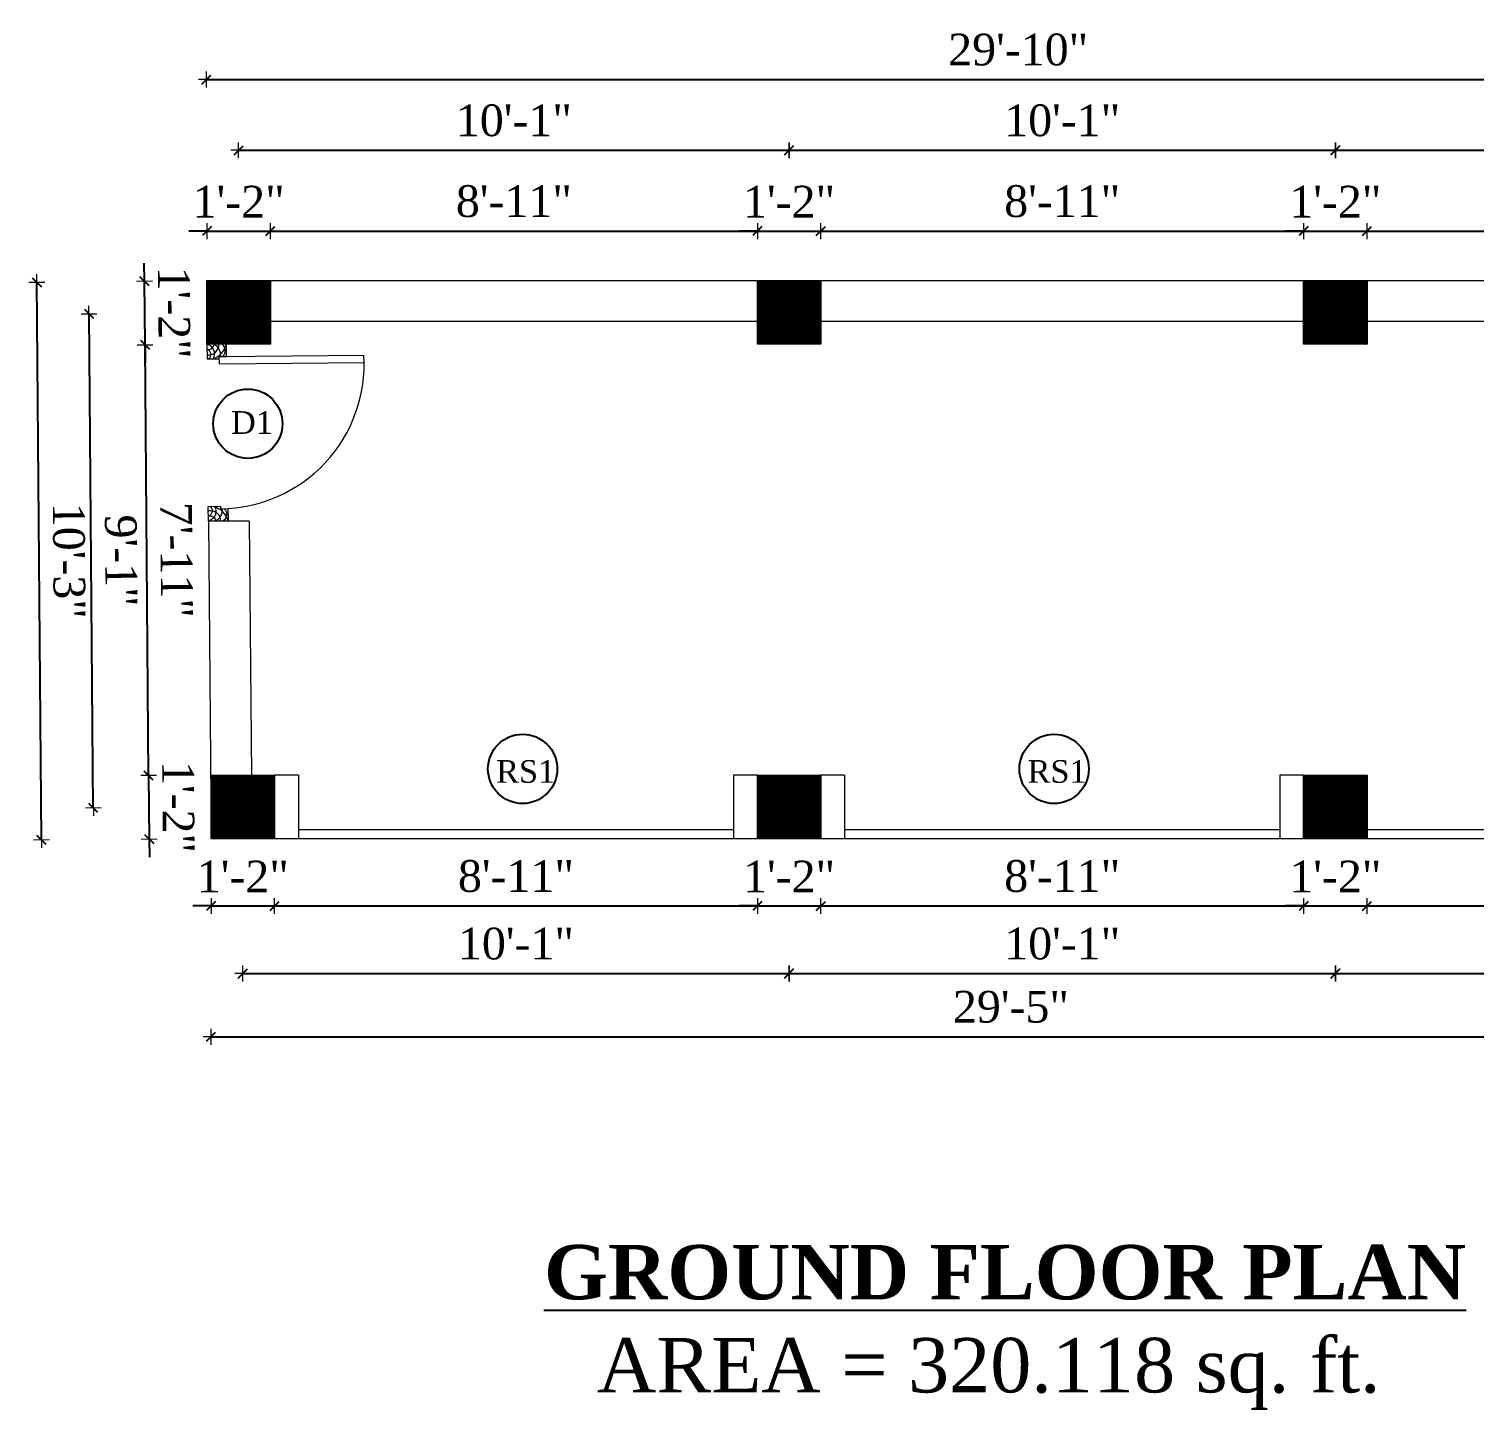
# Model space of a CAD drawing. Header units: inches. Extents: x 20273 to 41102, y -4696 to -1121.
# Drawn here: x 30163.4 to 30482.2, y -3913.6 to -3609.1 of the extents above; entities that cross this region are included whole.
import ezdxf

# ---------------------------------------------------------------- set-up
doc = ezdxf.new("R2010")
doc.units = ezdxf.units.IN
doc.header["$LTSCALE"] = 5
doc.header["$MEASUREMENT"] = 0
for name, color, linetype, lineweight in [('A-WALL', 7, 'Continuous', 9), ('Dimension', 7, 'Continuous', 18), ('DOOR', 62, 'Continuous', 0)]:
    doc.layers.add(name, color=color, linetype=linetype, lineweight=lineweight)
doc.layers.add('dim line', color=7, linetype='Continuous', lineweight=15, true_color=0xfab2b2)
doc.layers.add('TEXT', color=6, linetype='Continuous')
doc.layers.add('WALL', color=7, linetype='Continuous')
doc.styles.add('ordinary', font='times.ttf')
doc.dimstyles.new('Copy of 96', dxfattribs={"dimtxt": 7, "dimasz": 4, "dimexe": 0.5, "dimexo": 0.5, "dimgap": 3, "dimtad": 1, "dimdec": 1, "dimzin": 11, "dimdsep": 46, "dimlunit": 4, "dimtxsty": 'ordinary', "dimblk": 'OBLIQUE', "dimcen": 0.09, "dimse1": 1, "dimse2": 1, "dimclrt": 6, "dimazin": 0, "dimtfac": 1, "dimtdec": 1, "dimtix": 1, "dimtmove": 2, "dimatfit": 3, "dimldrblk": 'leader', "dimfxl": 0.5, "dimfxlon": 1, "dimtolj": 1, "dimtzin": 0, "dimarcsym": 0})
pattern_1 = [(45, (4083.21402, 0), (-0.08838834765, 0.08838834765), [])]

# ---------------------------------------------------------------- blocks, each defined once
blk = doc.blocks.new('A$C27B36B59')
at = {"layer": 'DOOR'}
for p, q in [((0, 4), (0, 0)), ((2.5, 4), (0, 4)), ((2.5, 2.5), (2.5, 4)), ((0, 0), (3, 0)), ((3, 2.5), (2.5, 2.5)), ((3, 0), (3, 2.5))]:
    blk.add_line(p, q, dxfattribs=at)
for centre, radius, start, end in [((-1.4, -0.54), 4.75, 22.1411, 72.838), ((1.34, 2.09), 1.64, 45.138, 144.8948), ((2.21, 0.3), 2.49, 83.3149, 152.658), ((0.13, 0.37), 2.05, 349.4875, 93.6805), ((1.96, -0.47), 2.01, 58.7447, 166.495), ((-0.06, 0.32), 1.13, 343.542, 86.947), ((2.08, -0.4), 1.17, 38.2816, 160.1519)]:
    blk.add_arc(centre, radius, start, end, dxfattribs=at)
blk = doc.blocks.new('D2')
at = {"layer": 'DOOR'}
for p, q in [((74473.95, 24047.59), (74473.95, 24018.09)), ((74473.95, 24047.59), (74475.45, 24047.59)), ((74475.45, 24047.59), (74475.45, 24018.13))]:
    blk.add_line(p, q, dxfattribs=at)
blk.add_arc((74473.95, 24047.59), 29.5, 180, 272.9146, dxfattribs=at)
at = {"layer": 'DOOR', "xscale": -1, "rotation": 180}
blk.add_blockref('A$C27B36B59', (74441.95, 24050.09), dxfattribs=at)
at = {"layer": 'DOOR', "rotation": 180}
blk.add_blockref('A$C27B36B59', (74477.95, 24050.09), dxfattribs=at)
blk = doc.blocks.new('oblique')
at = {"color": 0, "lineweight": -2}
blk.add_line((0.25, 0.25), (-0.25, -0.25), dxfattribs=at)
at = {"layer": 'dim line', "lineweight": 9}
for p, q in [((-0.4375, 0), (0.4375, 0)), ((0, 0.4375), (0, -0.4375))]:
    blk.add_line(p, q, dxfattribs=at)
blk = doc.blocks.new('*D69')
at = {"layer": 'A-WALL', "color": 0, "lineweight": -2, "ltscale": 50, "transparency": 16777216}
for p, q in [((30203.6, -3802.48), (30199.6, -3802.48)), ((30203.6, -3802.48), (30217.6, -3802.48)), ((30217.6, -3802.48), (30221.6, -3802.48))]:
    blk.add_line(p, q, dxfattribs=at)
at = {"layer": 'Defpoints', "color": 0, "ltscale": 50, "transparency": 16777216}
for p in [(30203.6, -3787.6), (30217.6, -3787.6), (30217.6, -3802.48)]:
    blk.add_point(p, dxfattribs=at)
at = {"layer": 'A-WALL', "color": 0, "lineweight": -2, "ltscale": 50, "transparency": 16777216, "xscale": 4, "yscale": 4, "zscale": 4}
blk.add_blockref('oblique', (30203.6, -3802.48), dxfattribs=at)
at = {"layer": 'A-WALL', "color": 0, "lineweight": -2, "ltscale": 50, "transparency": 16777216, "xscale": 4, "yscale": 4, "zscale": 4, "rotation": 180}
blk.add_blockref('oblique', (30217.6, -3802.48), dxfattribs=at)
at = {"layer": 'A-WALL', "color": 6, "ltscale": 50, "transparency": 16777216, "insert": (30210.6, -3795.98), "char_height": 7, "attachment_point": 5, "style": 'ordinary'}
blk.add_mtext('\\A1;1\'-2"', dxfattribs=at)
blk = doc.blocks.new('_OBLIQUE')
at = {"color": 0, "linetype": 'ByBlock'}
blk.add_line((-0.5, -0.5), (0.5, 0.5), dxfattribs=at)
blk = doc.blocks.new('leader')
at = {"layer": 'Dimension'}
for p, q in [((0, -4.328), (0, 4.328)), ((-4.424, 0), (4.424, 0))]:
    blk.add_line(p, q, dxfattribs=at)
blk = doc.blocks.new('*D70')
at = {"layer": 'A-WALL', "color": 0, "lineweight": -2, "ltscale": 5, "transparency": 16777216}
blk.add_line((30217.6, -3802.48), (30324.1, -3802.48), dxfattribs=at)
at = {"layer": 'Defpoints', "color": 0, "ltscale": 5, "transparency": 16777216}
for p in [(30217.6, -3787.6), (30324.1, -3787.6), (30324.1, -3802.48)]:
    blk.add_point(p, dxfattribs=at)
at = {"layer": 'A-WALL', "color": 0, "lineweight": -2, "ltscale": 5, "transparency": 16777216, "xscale": 4, "yscale": 4, "zscale": 4, "rotation": 180}
blk.add_blockref('oblique', (30217.6, -3802.48), dxfattribs=at)
at = {"layer": 'A-WALL', "color": 0, "lineweight": -2, "ltscale": 5, "transparency": 16777216, "xscale": 4, "yscale": 4, "zscale": 4}
blk.add_blockref('oblique', (30324.1, -3802.48), dxfattribs=at)
at = {"layer": 'A-WALL', "color": 6, "ltscale": 5, "transparency": 16777216, "insert": (30270.85, -3795.92), "char_height": 7, "attachment_point": 5, "style": 'ordinary'}
blk.add_mtext('\\A1;8\'-11"', dxfattribs=at)
blk = doc.blocks.new('*D71')
at = {"layer": 'A-WALL', "color": 0, "lineweight": -2, "ltscale": 5, "transparency": 16777216}
for p, q in [((30324.1, -3802.48), (30320.1, -3802.48)), ((30324.1, -3802.48), (30338.1, -3802.48)), ((30338.1, -3802.48), (30342.1, -3802.48))]:
    blk.add_line(p, q, dxfattribs=at)
at = {"layer": 'Defpoints', "color": 0, "ltscale": 5, "transparency": 16777216}
for p in [(30324.1, -3787.6), (30338.1, -3787.6), (30338.1, -3802.48)]:
    blk.add_point(p, dxfattribs=at)
at = {"layer": 'A-WALL', "color": 0, "lineweight": -2, "ltscale": 5, "transparency": 16777216, "xscale": 4, "yscale": 4, "zscale": 4}
blk.add_blockref('oblique', (30324.1, -3802.48), dxfattribs=at)
at = {"layer": 'A-WALL', "color": 0, "lineweight": -2, "ltscale": 5, "transparency": 16777216, "xscale": 4, "yscale": 4, "zscale": 4, "rotation": 180}
blk.add_blockref('oblique', (30338.1, -3802.48), dxfattribs=at)
at = {"layer": 'A-WALL', "color": 6, "ltscale": 5, "transparency": 16777216, "insert": (30331.1, -3795.98), "char_height": 7, "attachment_point": 5, "style": 'ordinary'}
blk.add_mtext('\\A1;1\'-2"', dxfattribs=at)
blk = doc.blocks.new('*D72')
at = {"layer": 'A-WALL', "color": 0, "lineweight": -2, "ltscale": 5, "transparency": 16777216}
blk.add_line((30338.1, -3802.48), (30444.6, -3802.48), dxfattribs=at)
at = {"layer": 'Defpoints', "color": 0, "ltscale": 5, "transparency": 16777216}
for p in [(30338.1, -3787.6), (30444.6, -3787.6), (30444.6, -3802.48)]:
    blk.add_point(p, dxfattribs=at)
at = {"layer": 'A-WALL', "color": 0, "lineweight": -2, "ltscale": 5, "transparency": 16777216, "xscale": 4, "yscale": 4, "zscale": 4, "rotation": 180}
blk.add_blockref('oblique', (30338.1, -3802.48), dxfattribs=at)
at = {"layer": 'A-WALL', "color": 0, "lineweight": -2, "ltscale": 5, "transparency": 16777216, "xscale": 4, "yscale": 4, "zscale": 4}
blk.add_blockref('oblique', (30444.6, -3802.48), dxfattribs=at)
at = {"layer": 'A-WALL', "color": 6, "ltscale": 5, "transparency": 16777216, "insert": (30391.35, -3795.92), "char_height": 7, "attachment_point": 5, "style": 'ordinary'}
blk.add_mtext('\\A1;8\'-11"', dxfattribs=at)
blk = doc.blocks.new('*D76')
at = {"layer": 'A-WALL', "color": 0, "lineweight": -2, "ltscale": 5, "transparency": 16777216}
for p, q in [((30444.6, -3802.48), (30440.6, -3802.48)), ((30444.6, -3802.48), (30458.6, -3802.48)), ((30458.6, -3802.48), (30462.6, -3802.48))]:
    blk.add_line(p, q, dxfattribs=at)
at = {"layer": 'Defpoints', "color": 0, "ltscale": 5, "transparency": 16777216}
for p in [(30444.6, -3787.6), (30458.6, -3787.6), (30458.6, -3802.48)]:
    blk.add_point(p, dxfattribs=at)
at = {"layer": 'A-WALL', "color": 0, "lineweight": -2, "ltscale": 5, "transparency": 16777216, "xscale": 4, "yscale": 4, "zscale": 4}
blk.add_blockref('oblique', (30444.6, -3802.48), dxfattribs=at)
at = {"layer": 'A-WALL', "color": 0, "lineweight": -2, "ltscale": 5, "transparency": 16777216, "xscale": 4, "yscale": 4, "zscale": 4, "rotation": 180}
blk.add_blockref('oblique', (30458.6, -3802.48), dxfattribs=at)
at = {"layer": 'A-WALL', "color": 6, "ltscale": 5, "transparency": 16777216, "insert": (30451.6, -3795.98), "char_height": 7, "attachment_point": 5, "style": 'ordinary'}
blk.add_mtext('\\A1;1\'-2"', dxfattribs=at)
blk = doc.blocks.new('*D77')
at = {"layer": 'A-WALL', "color": 0, "lineweight": -2, "ltscale": 5, "transparency": 16777216}
blk.add_line((30458.6, -3802.48), (30542.47, -3802.48), dxfattribs=at)
at = {"layer": 'Defpoints', "color": 0, "ltscale": 5, "transparency": 16777216}
for p in [(30458.6, -3787.6), (30542.47, -3787.6), (30542.47, -3802.48)]:
    blk.add_point(p, dxfattribs=at)
at = {"layer": 'A-WALL', "color": 0, "lineweight": -2, "ltscale": 5, "transparency": 16777216, "xscale": 4, "yscale": 4, "zscale": 4, "rotation": 180}
blk.add_blockref('oblique', (30458.6, -3802.48), dxfattribs=at)
at = {"layer": 'A-WALL', "color": 0, "lineweight": -2, "ltscale": 5, "transparency": 16777216, "xscale": 4, "yscale": 4, "zscale": 4}
blk.add_blockref('oblique', (30542.47, -3802.48), dxfattribs=at)
at = {"layer": 'A-WALL', "color": 6, "ltscale": 5, "transparency": 16777216, "insert": (30500.54, -3795.91), "char_height": 7, "attachment_point": 5, "style": 'ordinary'}
blk.add_mtext('\\A1;7\'-0"', dxfattribs=at)
blk = doc.blocks.new('*D79')
at = {"layer": 'A-WALL', "color": 0, "lineweight": -2, "ltscale": 5, "transparency": 16777216}
blk.add_line((30210.6, -3817.37), (30331.1, -3817.37), dxfattribs=at)
at = {"layer": 'Defpoints', "color": 0, "ltscale": 5, "transparency": 16777216}
for p in [(30210.6, -3780.6), (30331.1, -3780.6), (30331.1, -3817.37)]:
    blk.add_point(p, dxfattribs=at)
at = {"layer": 'A-WALL', "color": 0, "lineweight": -2, "ltscale": 5, "transparency": 16777216, "xscale": 4, "yscale": 4, "zscale": 4, "rotation": 180}
blk.add_blockref('oblique', (30210.6, -3817.37), dxfattribs=at)
at = {"layer": 'A-WALL', "color": 0, "lineweight": -2, "ltscale": 5, "transparency": 16777216, "xscale": 4, "yscale": 4, "zscale": 4}
blk.add_blockref('oblique', (30331.1, -3817.37), dxfattribs=at)
at = {"layer": 'A-WALL', "color": 6, "ltscale": 5, "transparency": 16777216, "insert": (30270.85, -3810.81), "char_height": 7, "attachment_point": 5, "style": 'ordinary'}
blk.add_mtext('\\A1;10\'-1"', dxfattribs=at)
blk = doc.blocks.new('*D80')
at = {"layer": 'A-WALL', "color": 0, "lineweight": -2, "ltscale": 5, "transparency": 16777216}
blk.add_line((30331.1, -3817.37), (30451.6, -3817.37), dxfattribs=at)
at = {"layer": 'Defpoints', "color": 0, "ltscale": 5, "transparency": 16777216}
for p in [(30331.1, -3780.6), (30451.6, -3780.6), (30451.6, -3817.37)]:
    blk.add_point(p, dxfattribs=at)
at = {"layer": 'A-WALL', "color": 0, "lineweight": -2, "ltscale": 5, "transparency": 16777216, "xscale": 4, "yscale": 4, "zscale": 4, "rotation": 180}
blk.add_blockref('oblique', (30331.1, -3817.37), dxfattribs=at)
at = {"layer": 'A-WALL', "color": 0, "lineweight": -2, "ltscale": 5, "transparency": 16777216, "xscale": 4, "yscale": 4, "zscale": 4}
blk.add_blockref('oblique', (30451.6, -3817.37), dxfattribs=at)
at = {"layer": 'A-WALL', "color": 6, "ltscale": 5, "transparency": 16777216, "insert": (30391.35, -3810.81), "char_height": 7, "attachment_point": 5, "style": 'ordinary'}
blk.add_mtext('\\A1;10\'-1"', dxfattribs=at)
blk = doc.blocks.new('*D67')
at = {"layer": 'A-WALL', "color": 0, "lineweight": -2, "ltscale": 5, "transparency": 16777216}
blk.add_line((30451.6, -3817.37), (30549.47, -3817.37), dxfattribs=at)
at = {"layer": 'Defpoints', "color": 0, "ltscale": 5, "transparency": 16777216}
for p in [(30451.6, -3780.6), (30549.47, -3780.6), (30549.47, -3817.37)]:
    blk.add_point(p, dxfattribs=at)
at = {"layer": 'A-WALL', "color": 0, "lineweight": -2, "ltscale": 5, "transparency": 16777216, "xscale": 4, "yscale": 4, "zscale": 4, "rotation": 180}
blk.add_blockref('oblique', (30451.6, -3817.37), dxfattribs=at)
at = {"layer": 'A-WALL', "color": 0, "lineweight": -2, "ltscale": 5, "transparency": 16777216, "xscale": 4, "yscale": 4, "zscale": 4}
blk.add_blockref('oblique', (30549.47, -3817.37), dxfattribs=at)
at = {"layer": 'A-WALL', "color": 6, "ltscale": 5, "transparency": 16777216, "insert": (30500.54, -3810.81), "char_height": 7, "attachment_point": 5, "style": 'ordinary'}
blk.add_mtext('\\A1;8\'-2"', dxfattribs=at)
blk = doc.blocks.new('*D61')
at = {"layer": 'A-WALL', "color": 0, "lineweight": -2, "ltscale": 5, "transparency": 16777216}
blk.add_line((30203.6, -3831.31), (30556.47, -3831.31), dxfattribs=at)
at = {"layer": 'Defpoints', "color": 0, "ltscale": 5, "transparency": 16777216}
for p in [(30203.6, -3787.6), (30556.47, -3787.6), (30556.47, -3831.31)]:
    blk.add_point(p, dxfattribs=at)
at = {"layer": 'A-WALL', "color": 0, "lineweight": -2, "ltscale": 5, "transparency": 16777216, "xscale": 4, "yscale": 4, "zscale": 4, "rotation": 180}
blk.add_blockref('oblique', (30203.6, -3831.31), dxfattribs=at)
at = {"layer": 'A-WALL', "color": 0, "lineweight": -2, "ltscale": 5, "transparency": 16777216, "xscale": 4, "yscale": 4, "zscale": 4}
blk.add_blockref('oblique', (30556.47, -3831.31), dxfattribs=at)
at = {"layer": 'A-WALL', "color": 6, "ltscale": 5, "transparency": 16777216, "insert": (30380.04, -3824.74), "char_height": 7, "attachment_point": 5, "style": 'ordinary'}
blk.add_mtext('\\A1;29\'-5"', dxfattribs=at)
blk = doc.blocks.new('*D62')
at = {"layer": 'A-WALL', "color": 0, "lineweight": -2, "ltscale": 50, "transparency": 16777216}
blk.add_line((30166.2, -3787.92), (30165.16, -3664.93), dxfattribs=at)
at = {"layer": 'Defpoints', "color": 0, "ltscale": 50, "transparency": 16777216}
for p in [(30165.16, -3664.93), (30202.56, -3664.61), (30203.6, -3787.6)]:
    blk.add_point(p, dxfattribs=at)
at = {"layer": 'A-WALL', "color": 0, "lineweight": -2, "ltscale": 50, "transparency": 16777216, "xscale": 4, "yscale": 4, "zscale": 4}
for p, rotation in [((30165.16, -3664.93), 90.48576269129444), ((30166.2, -3787.92), 270.4857626912944)]:
    blk.add_blockref('oblique', p, dxfattribs=dict(at, rotation=rotation))
at = {"layer": 'A-WALL', "color": 6, "ltscale": 50, "transparency": 16777216, "insert": (30172.24, -3726.37), "char_height": 7, "attachment_point": 5, "rotation": 270.4858, "style": 'ordinary'}
blk.add_mtext('\\A1;10\'-3"', dxfattribs=at)
blk = doc.blocks.new('*D68')
at = {"layer": 'A-WALL', "color": 0, "lineweight": -2, "ltscale": 5, "transparency": 16777216}
blk.add_line((30189.82, -3773.72), (30189.02, -3678.73), dxfattribs=at)
at = {"layer": 'Defpoints', "color": 0, "ltscale": 5, "transparency": 16777216}
for p in [(30189.02, -3678.73), (30202.68, -3678.61), (30203.48, -3773.6)]:
    blk.add_point(p, dxfattribs=at)
at = {"layer": 'A-WALL', "color": 0, "lineweight": -2, "ltscale": 5, "transparency": 16777216, "xscale": 4, "yscale": 4, "zscale": 4}
for p, rotation in [((30189.02, -3678.73), 90.48576269128618), ((30189.82, -3773.72), 270.4857626912862)]:
    blk.add_blockref('oblique', p, dxfattribs=dict(at, rotation=rotation))
at = {"layer": 'A-WALL', "color": 6, "ltscale": 5, "transparency": 16777216, "insert": (30195.99, -3726.17), "char_height": 7, "attachment_point": 5, "rotation": 270.4858, "style": 'ordinary'}
blk.add_mtext('\\A1;7\'-11"', dxfattribs=at)
blk = doc.blocks.new('*D63')
at = {"layer": 'A-WALL', "color": 0, "lineweight": -2, "ltscale": 5, "transparency": 16777216}
blk.add_line((30177.61, -3780.88), (30176.68, -3671.89), dxfattribs=at)
at = {"layer": 'Defpoints', "color": 0, "ltscale": 5, "transparency": 16777216}
for p in [(30176.68, -3671.89), (30209.68, -3671.61), (30210.6, -3780.6)]:
    blk.add_point(p, dxfattribs=at)
at = {"layer": 'A-WALL', "color": 0, "lineweight": -2, "ltscale": 5, "transparency": 16777216, "xscale": 4, "yscale": 4, "zscale": 4}
for p, rotation in [((30176.68, -3671.89), 90.48576269128618), ((30177.61, -3780.88), 270.4857626912862)]:
    blk.add_blockref('oblique', p, dxfattribs=dict(at, rotation=rotation))
at = {"layer": 'A-WALL', "color": 6, "ltscale": 5, "transparency": 16777216, "insert": (30183.72, -3726.33), "char_height": 7, "attachment_point": 5, "rotation": 270.4858, "style": 'ordinary'}
blk.add_mtext('\\A1;9\'-1"', dxfattribs=at)
blk = doc.blocks.new('*D86')
at = {"layer": 'A-WALL', "color": 0, "lineweight": -2, "ltscale": 5, "transparency": 16777216}
for p, q in [((30188.9, -3664.73), (30188.86, -3660.73)), ((30189.02, -3678.73), (30188.9, -3664.73)), ((30189.02, -3678.73), (30189.05, -3682.73))]:
    blk.add_line(p, q, dxfattribs=at)
at = {"layer": 'Defpoints', "color": 0, "ltscale": 5, "transparency": 16777216}
for p in [(30188.9, -3664.73), (30202.56, -3664.61), (30202.68, -3678.61)]:
    blk.add_point(p, dxfattribs=at)
at = {"layer": 'A-WALL', "color": 0, "lineweight": -2, "ltscale": 5, "transparency": 16777216, "xscale": 4, "yscale": 4, "zscale": 4}
for p, rotation in [((30188.9, -3664.73), 270.4857626912862), ((30189.02, -3678.73), 90.48576269128618)]:
    blk.add_blockref('oblique', p, dxfattribs=dict(at, rotation=rotation))
at = {"layer": 'A-WALL', "color": 6, "ltscale": 5, "transparency": 16777216, "insert": (30195.46, -3671.67), "char_height": 7, "attachment_point": 5, "rotation": 270.4858, "style": 'ordinary'}
blk.add_mtext('\\A1;1\'-2"', dxfattribs=at)
blk = doc.blocks.new('*D87')
at = {"layer": 'A-WALL', "color": 0, "lineweight": -2, "ltscale": 5, "transparency": 16777216}
for p, q in [((30189.82, -3773.72), (30189.79, -3769.72)), ((30189.82, -3773.72), (30189.94, -3787.72)), ((30189.94, -3787.72), (30189.98, -3791.72))]:
    blk.add_line(p, q, dxfattribs=at)
at = {"layer": 'Defpoints', "color": 0, "ltscale": 5, "transparency": 16777216}
for p in [(30203.48, -3773.6), (30189.94, -3787.72), (30203.6, -3787.6)]:
    blk.add_point(p, dxfattribs=at)
at = {"layer": 'A-WALL', "color": 0, "lineweight": -2, "ltscale": 5, "transparency": 16777216, "xscale": 4, "yscale": 4, "zscale": 4}
for p, rotation in [((30189.82, -3773.72), 270.4857626912862), ((30189.94, -3787.72), 90.48576269128618)]:
    blk.add_blockref('oblique', p, dxfattribs=dict(at, rotation=rotation))
at = {"layer": 'A-WALL', "color": 6, "ltscale": 5, "transparency": 16777216, "insert": (30196.38, -3780.66), "char_height": 7, "attachment_point": 5, "rotation": 270.4858, "style": 'ordinary'}
blk.add_mtext('\\A1;1\'-2"', dxfattribs=at)
blk = doc.blocks.new('*D88')
at = {"layer": 'A-WALL', "color": 0, "lineweight": -2, "ltscale": 5, "transparency": 16777216}
for p, q in [((30202.68, -3653.67), (30198.68, -3653.67)), ((30202.68, -3653.67), (30216.68, -3653.67)), ((30216.68, -3653.67), (30220.68, -3653.67))]:
    blk.add_line(p, q, dxfattribs=at)
at = {"layer": 'Defpoints', "color": 0, "ltscale": 5, "transparency": 16777216}
for p in [(30216.68, -3653.67), (30202.68, -3664.61), (30216.68, -3664.61)]:
    blk.add_point(p, dxfattribs=at)
at = {"layer": 'A-WALL', "color": 0, "lineweight": -2, "ltscale": 5, "transparency": 16777216, "xscale": 4, "yscale": 4, "zscale": 4}
blk.add_blockref('oblique', (30202.68, -3653.67), dxfattribs=at)
at = {"layer": 'A-WALL', "color": 0, "lineweight": -2, "ltscale": 5, "transparency": 16777216, "xscale": 4, "yscale": 4, "zscale": 4, "rotation": 180}
blk.add_blockref('oblique', (30216.68, -3653.67), dxfattribs=at)
at = {"layer": 'A-WALL', "color": 6, "ltscale": 5, "transparency": 16777216, "insert": (30209.68, -3647.17), "char_height": 7, "attachment_point": 5, "style": 'ordinary'}
blk.add_mtext('\\A1;1\'-2"', dxfattribs=at)
blk = doc.blocks.new('*D81')
at = {"layer": 'A-WALL', "color": 0, "lineweight": -2, "ltscale": 5, "transparency": 16777216}
blk.add_line((30216.68, -3653.67), (30324.1, -3653.67), dxfattribs=at)
at = {"layer": 'Defpoints', "color": 0, "ltscale": 5, "transparency": 16777216}
for p in [(30324.1, -3653.67), (30216.68, -3664.61), (30324.1, -3664.61)]:
    blk.add_point(p, dxfattribs=at)
at = {"layer": 'A-WALL', "color": 0, "lineweight": -2, "ltscale": 5, "transparency": 16777216, "xscale": 4, "yscale": 4, "zscale": 4, "rotation": 180}
blk.add_blockref('oblique', (30216.68, -3653.67), dxfattribs=at)
at = {"layer": 'A-WALL', "color": 0, "lineweight": -2, "ltscale": 5, "transparency": 16777216, "xscale": 4, "yscale": 4, "zscale": 4}
blk.add_blockref('oblique', (30324.1, -3653.67), dxfattribs=at)
at = {"layer": 'A-WALL', "color": 6, "ltscale": 5, "transparency": 16777216, "insert": (30270.39, -3647.11), "char_height": 7, "attachment_point": 5, "style": 'ordinary'}
blk.add_mtext('\\A1;8\'-11"', dxfattribs=at)
blk = doc.blocks.new('*D82')
at = {"layer": 'A-WALL', "color": 0, "lineweight": -2, "ltscale": 5, "transparency": 16777216}
for p, q in [((30324.1, -3653.67), (30320.1, -3653.67)), ((30324.1, -3653.67), (30338.1, -3653.67)), ((30338.1, -3653.67), (30342.1, -3653.67))]:
    blk.add_line(p, q, dxfattribs=at)
at = {"layer": 'Defpoints', "color": 0, "ltscale": 5, "transparency": 16777216}
for p in [(30338.1, -3653.67), (30324.1, -3664.61), (30338.1, -3664.61)]:
    blk.add_point(p, dxfattribs=at)
at = {"layer": 'A-WALL', "color": 0, "lineweight": -2, "ltscale": 5, "transparency": 16777216, "xscale": 4, "yscale": 4, "zscale": 4}
blk.add_blockref('oblique', (30324.1, -3653.67), dxfattribs=at)
at = {"layer": 'A-WALL', "color": 0, "lineweight": -2, "ltscale": 5, "transparency": 16777216, "xscale": 4, "yscale": 4, "zscale": 4, "rotation": 180}
blk.add_blockref('oblique', (30338.1, -3653.67), dxfattribs=at)
at = {"layer": 'A-WALL', "color": 6, "ltscale": 5, "transparency": 16777216, "insert": (30331.1, -3647.17), "char_height": 7, "attachment_point": 5, "style": 'ordinary'}
blk.add_mtext('\\A1;1\'-2"', dxfattribs=at)
blk = doc.blocks.new('*D83')
at = {"layer": 'A-WALL', "color": 0, "lineweight": -2, "ltscale": 5, "transparency": 16777216}
blk.add_line((30338.1, -3653.67), (30444.6, -3653.67), dxfattribs=at)
at = {"layer": 'Defpoints', "color": 0, "ltscale": 5, "transparency": 16777216}
for p in [(30444.6, -3653.67), (30338.1, -3664.61), (30444.6, -3664.61)]:
    blk.add_point(p, dxfattribs=at)
at = {"layer": 'A-WALL', "color": 0, "lineweight": -2, "ltscale": 5, "transparency": 16777216, "xscale": 4, "yscale": 4, "zscale": 4, "rotation": 180}
blk.add_blockref('oblique', (30338.1, -3653.67), dxfattribs=at)
at = {"layer": 'A-WALL', "color": 0, "lineweight": -2, "ltscale": 5, "transparency": 16777216, "xscale": 4, "yscale": 4, "zscale": 4}
blk.add_blockref('oblique', (30444.6, -3653.67), dxfattribs=at)
at = {"layer": 'A-WALL', "color": 6, "ltscale": 5, "transparency": 16777216, "insert": (30391.35, -3647.11), "char_height": 7, "attachment_point": 5, "style": 'ordinary'}
blk.add_mtext('\\A1;8\'-11"', dxfattribs=at)
blk = doc.blocks.new('*D84')
at = {"layer": 'A-WALL', "color": 0, "lineweight": -2, "ltscale": 5, "transparency": 16777216}
for p, q in [((30444.6, -3653.67), (30440.6, -3653.67)), ((30444.6, -3653.67), (30458.6, -3653.67)), ((30458.6, -3653.67), (30462.6, -3653.67))]:
    blk.add_line(p, q, dxfattribs=at)
at = {"layer": 'Defpoints', "color": 0, "ltscale": 5, "transparency": 16777216}
for p in [(30458.6, -3653.67), (30444.6, -3664.61), (30458.6, -3664.61)]:
    blk.add_point(p, dxfattribs=at)
at = {"layer": 'A-WALL', "color": 0, "lineweight": -2, "ltscale": 5, "transparency": 16777216, "xscale": 4, "yscale": 4, "zscale": 4}
blk.add_blockref('oblique', (30444.6, -3653.67), dxfattribs=at)
at = {"layer": 'A-WALL', "color": 0, "lineweight": -2, "ltscale": 5, "transparency": 16777216, "xscale": 4, "yscale": 4, "zscale": 4, "rotation": 180}
blk.add_blockref('oblique', (30458.6, -3653.67), dxfattribs=at)
at = {"layer": 'A-WALL', "color": 6, "ltscale": 5, "transparency": 16777216, "insert": (30451.6, -3647.17), "char_height": 7, "attachment_point": 5, "style": 'ordinary'}
blk.add_mtext('\\A1;1\'-2"', dxfattribs=at)
blk = doc.blocks.new('*D85')
at = {"layer": 'A-WALL', "color": 0, "lineweight": -2, "ltscale": 5, "transparency": 16777216}
blk.add_line((30458.6, -3653.67), (30546.72, -3653.67), dxfattribs=at)
at = {"layer": 'Defpoints', "color": 0, "ltscale": 5, "transparency": 16777216}
for p in [(30546.72, -3653.67), (30458.6, -3664.61), (30546.72, -3664.61)]:
    blk.add_point(p, dxfattribs=at)
at = {"layer": 'A-WALL', "color": 0, "lineweight": -2, "ltscale": 5, "transparency": 16777216, "xscale": 4, "yscale": 4, "zscale": 4, "rotation": 180}
blk.add_blockref('oblique', (30458.6, -3653.67), dxfattribs=at)
at = {"layer": 'A-WALL', "color": 0, "lineweight": -2, "ltscale": 5, "transparency": 16777216, "xscale": 4, "yscale": 4, "zscale": 4}
blk.add_blockref('oblique', (30546.72, -3653.67), dxfattribs=at)
at = {"layer": 'A-WALL', "color": 6, "ltscale": 5, "transparency": 16777216, "insert": (30502.66, -3647.1), "char_height": 7, "attachment_point": 5, "style": 'ordinary'}
blk.add_mtext('\\A1;7\'-4"', dxfattribs=at)
blk = doc.blocks.new('*D92')
at = {"layer": 'A-WALL', "color": 0, "lineweight": -2, "ltscale": 5, "transparency": 16777216}
blk.add_line((30209.68, -3635.85), (30331.1, -3635.85), dxfattribs=at)
at = {"layer": 'Defpoints', "color": 0, "ltscale": 5, "transparency": 16777216}
for p in [(30331.1, -3635.85), (30209.68, -3671.61), (30331.1, -3671.61)]:
    blk.add_point(p, dxfattribs=at)
at = {"layer": 'A-WALL', "color": 0, "lineweight": -2, "ltscale": 5, "transparency": 16777216, "xscale": 4, "yscale": 4, "zscale": 4, "rotation": 180}
blk.add_blockref('oblique', (30209.68, -3635.85), dxfattribs=at)
at = {"layer": 'A-WALL', "color": 0, "lineweight": -2, "ltscale": 5, "transparency": 16777216, "xscale": 4, "yscale": 4, "zscale": 4}
blk.add_blockref('oblique', (30331.1, -3635.85), dxfattribs=at)
at = {"layer": 'A-WALL', "color": 6, "ltscale": 5, "transparency": 16777216, "insert": (30270.39, -3629.29), "char_height": 7, "attachment_point": 5, "style": 'ordinary'}
blk.add_mtext('\\A1;10\'-1"', dxfattribs=at)
blk = doc.blocks.new('*D93')
at = {"layer": 'A-WALL', "color": 0, "lineweight": -2, "ltscale": 5, "transparency": 16777216}
blk.add_line((30331.1, -3635.85), (30451.6, -3635.85), dxfattribs=at)
at = {"layer": 'Defpoints', "color": 0, "ltscale": 5, "transparency": 16777216}
for p in [(30451.6, -3635.85), (30331.1, -3671.61), (30451.6, -3671.61)]:
    blk.add_point(p, dxfattribs=at)
at = {"layer": 'A-WALL', "color": 0, "lineweight": -2, "ltscale": 5, "transparency": 16777216, "xscale": 4, "yscale": 4, "zscale": 4, "rotation": 180}
blk.add_blockref('oblique', (30331.1, -3635.85), dxfattribs=at)
at = {"layer": 'A-WALL', "color": 0, "lineweight": -2, "ltscale": 5, "transparency": 16777216, "xscale": 4, "yscale": 4, "zscale": 4}
blk.add_blockref('oblique', (30451.6, -3635.85), dxfattribs=at)
at = {"layer": 'A-WALL', "color": 6, "ltscale": 5, "transparency": 16777216, "insert": (30391.35, -3629.29), "char_height": 7, "attachment_point": 5, "style": 'ordinary'}
blk.add_mtext('\\A1;10\'-1"', dxfattribs=at)
blk = doc.blocks.new('*D94')
at = {"layer": 'A-WALL', "color": 0, "lineweight": -2, "ltscale": 5, "transparency": 16777216}
blk.add_line((30451.6, -3635.85), (30553.72, -3635.85), dxfattribs=at)
at = {"layer": 'Defpoints', "color": 0, "ltscale": 5, "transparency": 16777216}
for p in [(30553.72, -3635.85), (30451.6, -3671.61), (30553.72, -3671.61)]:
    blk.add_point(p, dxfattribs=at)
at = {"layer": 'A-WALL', "color": 0, "lineweight": -2, "ltscale": 5, "transparency": 16777216, "xscale": 4, "yscale": 4, "zscale": 4, "rotation": 180}
blk.add_blockref('oblique', (30451.6, -3635.85), dxfattribs=at)
at = {"layer": 'A-WALL', "color": 0, "lineweight": -2, "ltscale": 5, "transparency": 16777216, "xscale": 4, "yscale": 4, "zscale": 4}
blk.add_blockref('oblique', (30553.72, -3635.85), dxfattribs=at)
at = {"layer": 'A-WALL', "color": 6, "ltscale": 5, "transparency": 16777216, "insert": (30502.66, -3629.29), "char_height": 7, "attachment_point": 5, "style": 'ordinary'}
blk.add_mtext('\\A1;8\'-6"', dxfattribs=at)
blk = doc.blocks.new('*D64')
at = {"layer": 'A-WALL', "color": 0, "lineweight": -2, "ltscale": 5, "transparency": 16777216}
blk.add_line((30202.56, -3620.25), (30560.72, -3620.25), dxfattribs=at)
at = {"layer": 'Defpoints', "color": 0, "ltscale": 5, "transparency": 16777216}
for p in [(30560.72, -3620.25), (30202.56, -3664.61), (30560.72, -3664.61)]:
    blk.add_point(p, dxfattribs=at)
at = {"layer": 'A-WALL', "color": 0, "lineweight": -2, "ltscale": 5, "transparency": 16777216, "xscale": 4, "yscale": 4, "zscale": 4, "rotation": 180}
blk.add_blockref('oblique', (30202.56, -3620.25), dxfattribs=at)
at = {"layer": 'A-WALL', "color": 0, "lineweight": -2, "ltscale": 5, "transparency": 16777216, "xscale": 4, "yscale": 4, "zscale": 4}
blk.add_blockref('oblique', (30560.72, -3620.25), dxfattribs=at)
at = {"layer": 'A-WALL', "color": 6, "ltscale": 5, "transparency": 16777216, "insert": (30381.64, -3613.68), "char_height": 7, "attachment_point": 5, "style": 'ordinary'}
blk.add_mtext('\\A1;29\'-10"', dxfattribs=at)

msp = doc.modelspace()

# ---------------------------------------------------------------- hatches: boundary and pattern name
at = {"layer": 'A-WALL', "ltscale": 5}
h = msp.add_hatch(dxfattribs=at)
h.set_pattern_fill('ANSI31', color=256)
h.set_pattern_definition(pattern_1)
h.paths.add_polyline_path([(30216.68, -3664.61), (30202.68, -3664.61), (30202.68, -3678.61), (30216.68, -3678.61)])
h = msp.add_hatch(dxfattribs=at)
h.set_pattern_fill('ANSI31', color=256)
h.set_pattern_definition(pattern_1)
h.paths.add_polyline_path([(30338.1, -3664.61), (30324.1, -3664.61), (30324.1, -3678.61), (30338.1, -3678.61)])
h = msp.add_hatch(dxfattribs=at)
h.set_pattern_fill('ANSI31', color=256)
h.set_pattern_definition(pattern_1)
h.paths.add_polyline_path([(30458.6, -3664.61), (30444.6, -3664.61), (30444.6, -3678.61), (30458.6, -3678.61)])
h = msp.add_hatch(dxfattribs=at)
h.set_pattern_fill('ANSI31', color=256)
h.set_pattern_definition(pattern_1)
h.paths.add_polyline_path([(30217.6, -3773.6), (30203.6, -3773.6), (30203.6, -3787.6), (30217.6, -3787.6)])
h = msp.add_hatch(dxfattribs=at)
h.set_pattern_fill('ANSI31', color=256)
h.set_pattern_definition(pattern_1)
h.paths.add_polyline_path([(30338.1, -3773.6), (30324.1, -3773.6), (30324.1, -3787.6), (30338.1, -3787.6)])
h = msp.add_hatch(dxfattribs=at)
h.set_pattern_fill('ANSI31', color=256)
h.set_pattern_definition(pattern_1)
h.paths.add_polyline_path([(30458.6, -3773.6), (30444.6, -3773.6), (30444.6, -3787.6), (30458.6, -3787.6)])

# ---------------------------------------------------------------- linework, layer by layer
for p, q in [((30324.1, -3673.61), (30216.68, -3673.61)), ((30444.6, -3673.61), (30338.1, -3673.61)), ((30546.72, -3673.61), (30458.6, -3673.61)), ((30212.01, -3717.61), (30203.01, -3717.61)), ((30212.01, -3717.61), (30212.48, -3773.6)), ((30222.85, -3773.6), (30217.6, -3773.6)), ((30222.85, -3773.6), (30222.85, -3787.6)), ((30324.1, -3773.6), (30318.85, -3773.6)), ((30318.85, -3773.6), (30318.85, -3787.6)), ((30343.35, -3773.6), (30338.1, -3773.6)), ((30343.35, -3773.6), (30343.35, -3787.6)), ((30444.6, -3773.6), (30439.35, -3773.6)), ((30439.35, -3773.6), (30439.35, -3787.6)), ((30222.85, -3785.6), (30318.85, -3785.6)), ((30343.35, -3785.6), (30439.35, -3785.6)), ((30458.6, -3785.6), (30542.47, -3785.6))]:
    msp.add_line(p, q, dxfattribs=at)
msp.add_lwpolyline([(30203.01, -3717.61), (30203.6, -3787.6), (30556.47, -3787.6), (30598.54, -3686.47), (30560.72, -3664.61), (30202.56, -3664.61), (30202.68, -3678.61)], dxfattribs=at)
for points in [[(30202.68, -3664.61), (30216.68, -3664.61), (30216.68, -3678.61), (30202.68, -3678.61)], [(30324.1, -3664.61), (30338.1, -3664.61), (30338.1, -3678.61), (30324.1, -3678.61)], [(30444.6, -3664.61), (30458.6, -3664.61), (30458.6, -3678.61), (30444.6, -3678.61)], [(30203.6, -3773.6), (30217.6, -3773.6), (30217.6, -3787.6), (30203.6, -3787.6)], [(30324.1, -3773.6), (30338.1, -3773.6), (30338.1, -3787.6), (30324.1, -3787.6)], [(30444.6, -3773.6), (30458.6, -3773.6), (30458.6, -3787.6), (30444.6, -3787.6)]]:
    msp.add_lwpolyline(points, close=True, dxfattribs=at)
at = {"layer": 'TEXT'}
for centre in [(30211.71, -3696.14), (30272.32, -3772.25), (30389.56, -3772.25)]:
    msp.add_circle(centre, 7.64, dxfattribs=at)

# ---------------------------------------------------------------- block references
at = {"layer": 'WALL', "color": 2, "linetype": 'ByBlock', "xscale": 1.083333333326322, "yscale": 1.083333333326322, "zscale": 1.083333333326322, "rotation": 90.48576269148516}
msp.add_blockref('D2', (56940.05, -84139.27), dxfattribs=at)

# ---------------------------------------------------------------- texts
at = {"layer": 'TEXT', "style": 'ordinary'}
msp.add_text('D1', height=5, dxfattribs=at).set_placement((30208, -3698.37))
for p in [(30266.48, -3775.31), (30383.71, -3775.31)]:
    msp.add_text('RS1', height=5, rotation=0.0004, dxfattribs=at).set_placement(p)
at = {"layer": 'TEXT', "char_height": 12, "width": 219.8151, "attachment_point": 8, "rotation": 359.9996, "style": 'ordinary'}
for s, insert in [('{\\fTimes New Roman|b1|i0|c0|p18;\\LGROUND FLOOR PLAN}', (30378.73, -3889.39)), ('AREA = 320.118 sq. ft.', (30375.15, -3913.63))]:
    msp.add_mtext(s, dxfattribs=dict(at, insert=insert))

# ---------------------------------------------------------------- dimensions: what is measured, and where the dimension line sits
at = {"layer": 'A-WALL', "ltscale": 5}
for base, p1, p2, picture, middle in [((30560.72, -3620.25), (30202.56, -3664.61), (30560.72, -3664.61), '*D64', (30381.64, -3613.68)), ((30331.1, -3635.85), (30209.68, -3671.61), (30331.1, -3671.61), '*D92', (30270.39, -3629.29)), ((30451.60290088, -3635.84878058), (30331.10290088, -3671.61127345), (30451.60290088, -3671.61127345), '*D93', (30391.35290088, -3629.28821822)), ((30553.72, -3635.85), (30451.6, -3671.61), (30553.72, -3671.61), '*D94', (30502.66, -3629.29)), ((30216.68, -3653.67), (30202.68, -3664.61), (30216.68, -3664.61), '*D88', (30209.68, -3647.17)), ((30324.1, -3653.67), (30216.68, -3664.61), (30324.1, -3664.61), '*D81', (30270.39, -3647.11)), ((30338.1, -3653.67), (30324.1, -3664.61), (30338.1, -3664.61), '*D82', (30331.1, -3647.17)), ((30444.60290088, -3653.67269837), (30338.10290088, -3664.61127345), (30444.60290088, -3664.61127345), '*D83', (30391.35290088, -3647.112136)), ((30458.6, -3653.67), (30444.6, -3664.61), (30458.6, -3664.61), '*D84', (30451.6, -3647.17)), ((30546.72, -3653.67), (30458.6, -3664.61), (30546.72, -3664.61), '*D85', (30502.66, -3647.1)), ((30331.10290088, -3817.37084513), (30210.60290088, -3780.60154358), (30331.10290088, -3780.60154358), '*D79', (30270.85290088, -3810.81028276)), ((30451.60290088, -3817.37084513), (30331.10290088, -3780.60154358), (30451.60290088, -3780.60154358), '*D80', (30391.35290088, -3810.81028276)), ((30549.47, -3817.37), (30451.6, -3780.6), (30549.47, -3780.6), '*D67', (30500.54, -3810.81)), ((30556.47, -3831.31), (30203.6, -3787.6), (30556.47, -3787.6), '*D61', (30380.04, -3824.74)), ((30324.10290088, -3802.47587322), (30217.60290088, -3787.60154358), (30324.10290088, -3787.60154358), '*D70', (30270.85290088, -3795.91531085)), ((30338.1, -3802.48), (30324.1, -3787.6), (30338.1, -3787.6), '*D71', (30331.1, -3795.98)), ((30444.60290088, -3802.47587322), (30338.10290088, -3787.60154358), (30444.60290088, -3787.60154358), '*D72', (30391.35290088, -3795.91531085)), ((30458.6, -3802.48), (30444.6, -3787.6), (30458.6, -3787.6), '*D76', (30451.6, -3795.98)), ((30542.47, -3802.48), (30458.6, -3787.6), (30542.47, -3787.6), '*D77', (30500.54, -3795.91))]:
    dim = msp.add_linear_dim(base=base, p1=p1, p2=p2, dimstyle='Copy of 96', override={"dimdec": 0, "dimblk": 'oblique', "dimtdec": 0, "dimarcsym": 1}, dxfattribs=at)
    dim.commit()
    dim.dimension.update_dxf_attribs({"geometry": picture, "text_midpoint": middle})
for base, p1, p2, picture, middle in [((30188.9, -3664.73), (30202.68, -3678.61), (30202.56, -3664.61), '*D86', (30195.46, -3671.67)), ((30176.68, -3671.89), (30210.6, -3780.6), (30209.68, -3671.61), '*D63', (30183.72, -3726.33)), ((30189.02, -3678.73), (30203.48, -3773.6), (30202.68, -3678.61), '*D68', (30195.99, -3726.17)), ((30189.94, -3787.72), (30203.48, -3773.6), (30203.6, -3787.6), '*D87', (30196.38, -3780.66))]:
    dim = msp.add_linear_dim(base=base, p1=p1, p2=p2, angle=270.4858, dimstyle='Copy of 96', override={"dimdec": 0, "dimblk": 'oblique', "dimtdec": 0, "dimarcsym": 1}, dxfattribs=at)
    dim.commit()
    dim.dimension.update_dxf_attribs({"geometry": picture, "text_midpoint": middle})
at = {"layer": 'A-WALL', "ltscale": 50}
dim = msp.add_aligned_dim(p1=(30203.6, -3787.6), p2=(30202.56, -3664.61), distance=37.4, dimstyle='Copy of 96', override={"dimdec": 0, "dimblk": 'oblique', "dimtdec": 0, "dimarcsym": 1}, dxfattribs=at)
dim.commit()
dim.dimension.update_dxf_attribs({"geometry": '*D62', "text_midpoint": (30172.24, -3726.37)})
dim = msp.add_linear_dim(base=(30217.6, -3802.48), p1=(30203.6, -3787.6), p2=(30217.6, -3787.6), dimstyle='Copy of 96', override={"dimdec": 0, "dimblk": 'oblique', "dimtdec": 0, "dimarcsym": 1}, dxfattribs=at)
dim.commit()
dim.dimension.update_dxf_attribs({"geometry": '*D69', "text_midpoint": (30210.6, -3795.98)})

doc.saveas('drawing.dxf')
